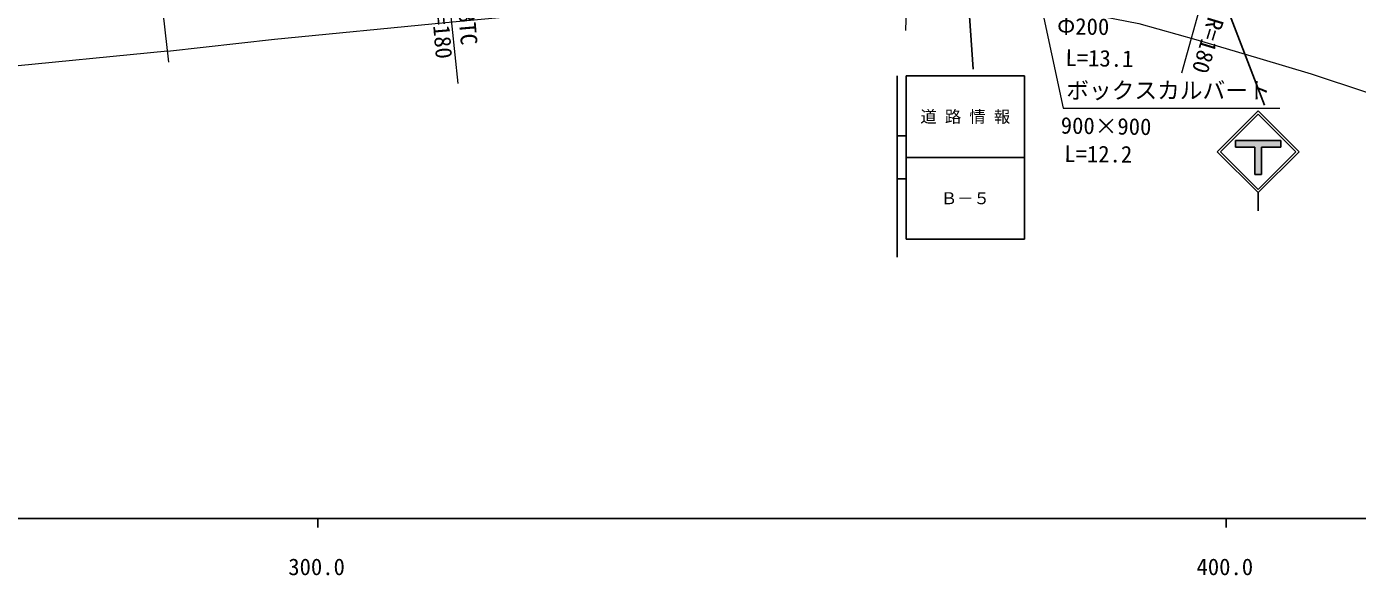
# Model space of a CAD drawing. Units: millimetres at full size, sheet at 1:1000; details may follow other scales. Extents: x 40000 to 680000, y 20000 to 380000.
# Drawn here: x 335918 to 482442, y 198715 to 259206 of the extents above; entities that cross this region are included whole.
import ezdxf
from ezdxf.enums import TextEntityAlignment as Align

# ---------------------------------------------------------------- set-up
doc = ezdxf.new("R2010")
doc.units = ezdxf.units.MM
doc.header["$LTSCALE"] = 1000
for name, color, linetype, lineweight in [('M-STR-HTXT', 7, 'Continuous', 13), ('M-STR-STRC', 7, 'Continuous', 25), ('M-TTL-BAND', 7, 'Continuous', 25)]:
    doc.layers.add(name, color=color, linetype=linetype, lineweight=lineweight)
doc.styles.add('ＭＳ ゴシック', font='')
doc.styles.get('ＭＳ ゴシック').set_extended_font_data('MS Gothic')

msp = doc.modelspace()

# ---------------------------------------------------------------- hatches: boundary and pattern name
at = {"layer": 'M-STR-STRC'}
msp.add_hatch(color=256, dxfattribs=at).paths.add_polyline_path([(469018, 246656), (474018, 246656), (474018, 245906), (471893, 245906), (471893, 242906), (471143, 242906), (471143, 245906), (469018, 245906)])

# ---------------------------------------------------------------- linework, layer by layer
at = {"layer": 'M-STR-HTXT'}
for p, q in [((432736, 258773), (434065, 302791)), ((383423, 252935), (378585, 299525)), ((346850, 296219), (351551, 255266)), ((463109, 254113), (474923, 296464)), ((351412, 256480), (68384, 229152))]:
    msp.add_line(p, q, dxfattribs=at)
for points in [[(439643, 298663), (450036, 250212), (473890, 250212)], [(351412, 256480), (363223, 257819), (382041, 259673), (391884, 260593), (409040, 262273), (417607, 262927), (423679, 263108), (430168, 262924), (434829, 262718), (439536, 262361), (443110, 262008), (444926, 261821), (449890, 261110), (454409, 260326), (458373, 259536), (464667, 257800), (471693, 255676), (477343, 254012), (483443, 251971)]]:
    msp.add_lwpolyline(points, dxfattribs=at)
at = {"layer": 'M-STR-STRC'}
for p, q in [((437211, 298862), (440129, 254510)), ((459641, 283188), (472233, 250535)), ((431774, 253784), (431774, 233784)), ((432774, 253784), (445774, 253784)), ((432774, 253784), (432774, 235784)), ((445774, 253784), (445774, 235784)), ((467019, 245406), (471519, 249906)), ((467372, 245406), (471519, 249553)), ((476019, 245406), (471519, 249906)), ((475665, 245406), (471519, 249553)), ((431774, 247159), (432774, 247159)), ((474018, 246656), (469018, 246656)), ((469018, 246656), (469018, 245906)), ((474018, 246656), (474018, 245906)), ((432774, 244784), (445774, 244784)), ((467019, 245406), (471519, 240906)), ((467372, 245406), (471519, 241259)), ((471143, 245906), (469018, 245906)), ((471143, 245906), (471143, 242906)), ((471519, 241259), (475665, 245406)), ((471519, 240906), (476019, 245406)), ((471893, 245906), (471893, 242906)), ((474018, 245906), (471893, 245906)), ((431774, 242409), (432774, 242409)), ((471893, 242906), (471143, 242906)), ((471519, 240906), (471519, 238906)), ((432774, 235784), (445774, 235784))]:
    msp.add_line(p, q, dxfattribs=at)
at = {"layer": 'M-TTL-BAND'}
for p, q in [((40000, 205000), (579000, 205000)), ((368000, 205000), (368000, 204000)), ((468000, 205000), (468000, 204000))]:
    msp.add_line(p, q, dxfattribs=at)

# ---------------------------------------------------------------- texts
at = {"layer": 'M-STR-HTXT', "style": 'ＭＳ ゴシック'}
for s, rotation, p in [('R=180', 274.749, (379928, 261758)), ('BTC', 274.955, (382876, 260792)), ('Φ200', 359.452, (449366, 257781)), ('R=180', 253.142, (465490, 260529)), ('L=13.1', 358.982, (450279, 254325)), ('900×900', 359.061, (449763, 246858)), ('L=12.2', 359.568, (450160, 243721))]:
    msp.add_text(s, height=1833, rotation=rotation, dxfattribs=at).set_placement(p, align=Align.BOTTOM_LEFT)
msp.add_text('ボックスカルバート', height=1833, dxfattribs=at).set_placement((450390, 250712), align=Align.BOTTOM_LEFT)
at = {"layer": 'M-STR-STRC', "style": 'ＭＳ ゴシック'}
for s, p in [('道 路 情 報', (439274, 249284)), ('Ｂ－５', (439274, 240284))]:
    msp.add_text(s, height=1320, dxfattribs=at).set_placement(p, align=Align.MIDDLE_CENTER)
at = {"layer": 'M-TTL-BAND', "style": 'ＭＳ ゴシック'}
for s, p in [('300.0', (367844, 198195)), ('400.0', (467844, 198195))]:
    msp.add_text(s, height=1833, dxfattribs=at).set_placement(p, align=Align.BOTTOM_CENTER)

doc.saveas('drawing.dxf')
